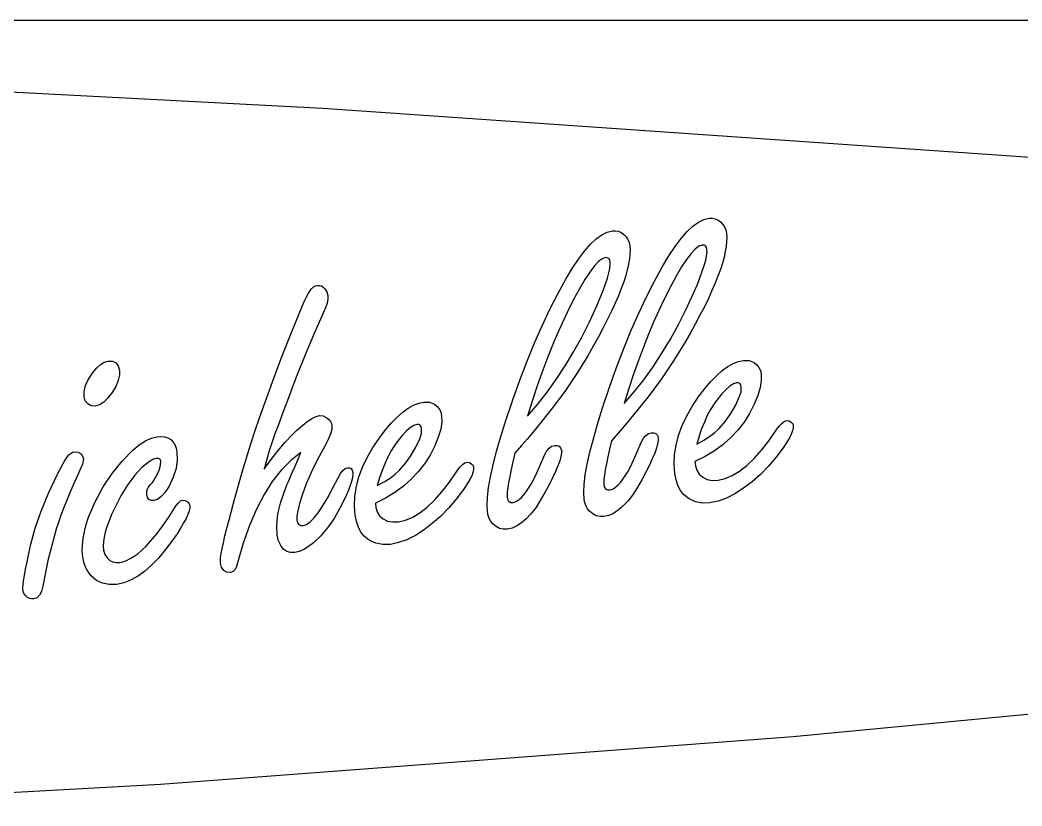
# Model space of a CAD drawing. Extents: x 0 to 1200, y 0 to 400.
# Drawn here: x 562.9 to 752.6, y 251.2 to 399.9 of the extents above; entities that cross this region are included whole.
import ezdxf

# ---------------------------------------------------------------- set-up
doc = ezdxf.new("R2010")
doc.units = 0
doc.header["$MEASUREMENT"] = 0
doc.layers.add('SLD-0', color=179, linetype='Continuous')

msp = doc.modelspace()

# ---------------------------------------------------------------- linework, layer by layer
at = {"layer": 'SLD-0', "color": 179, "linetype": 'Continuous'}
for p, q in [((-0.035, 399.936665), (1199.965, 399.936665)), ((620.260811, 383.179265), (537.180789, 387.566596)), ((761.731151, 373.364564), (620.260811, 383.179265)), ((692.358258, 362.169207), (693.349099, 362.420053)), ((693.349099, 362.420053), (693.95113, 362.432595)), ((693.95113, 362.432595), (694.515533, 362.332256)), ((694.515533, 362.332256), (695.04231, 362.08141)), ((689.197598, 359.886508), (690.276236, 360.902434)), ((690.276236, 360.902434), (691.329789, 361.654972)), ((691.329789, 361.654972), (692.358258, 362.169207)), ((695.04231, 362.08141), (695.518918, 361.717684)), ((695.518918, 361.717684), (695.945356, 361.266161)), ((695.945356, 361.266161), (696.271456, 360.777011)), ((696.271456, 360.777011), (696.509759, 360.22515)), ((670.889902, 357.502489), (671.968539, 358.518415)), ((671.968539, 358.518415), (673.022093, 359.270953)), ((673.022093, 359.270953), (674.050561, 359.785188)), ((674.050561, 359.785188), (675.041403, 360.036034)), ((675.041403, 360.036034), (675.643434, 360.048576)), ((675.643434, 360.048576), (676.207837, 359.948238)), ((676.207837, 359.948238), (676.734614, 359.697392)), ((676.734614, 359.697392), (677.211221, 359.333665)), ((677.211221, 359.333665), (677.637659, 358.882142)), ((677.637659, 358.882142), (677.963759, 358.392992)), ((686.927442, 357.089575), (688.081333, 358.607193)), ((688.081333, 358.607193), (689.197598, 359.886508)), ((696.509759, 360.22515), (696.635182, 359.62312)), ((696.635182, 359.62312), (696.697894, 358.858039)), ((696.697894, 358.858039), (696.672809, 358.017705)), ((669.773637, 356.223174), (670.889902, 357.502489)), ((677.963759, 358.392992), (678.202063, 357.841131)), ((678.202063, 357.841131), (678.327486, 357.239101)), ((678.327486, 357.239101), (678.390197, 356.47402)), ((685.748465, 355.308568), (686.927442, 357.089575)), ((690.727759, 356.600425), (689.950136, 355.772633)), ((691.417585, 357.127202), (690.727759, 356.600425)), ((692.032158, 357.352963), (691.417585, 357.127202)), ((692.395885, 357.340421), (692.032158, 357.352963)), ((692.659273, 357.202455), (692.395885, 357.340421)), ((692.847407, 356.926525), (692.659273, 357.202455)), ((692.947746, 356.537714), (692.847407, 356.926525)), ((696.585013, 357.102117), (696.421963, 356.123818)), ((696.672809, 358.017705), (696.585013, 357.102117)), ((667.440769, 352.924549), (668.619745, 354.705556)), ((668.619745, 354.705556), (669.773637, 356.223174)), ((673.109889, 354.743183), (672.420062, 354.216406)), ((673.724462, 354.968944), (673.109889, 354.743183)), ((674.088188, 354.956402), (673.724462, 354.968944)), ((674.351577, 354.818437), (674.088188, 354.956402)), ((674.539711, 354.542506), (674.351577, 354.818437)), ((678.277317, 354.718098), (678.114267, 353.739799)), ((678.365113, 355.633686), (678.277317, 354.718098)), ((678.390197, 356.47402), (678.365113, 355.633686)), ((684.531862, 353.276715), (685.748465, 355.308568)), ((689.950136, 355.772633), (689.084717, 354.631284)), ((692.709442, 354.468234), (692.885034, 355.296026)), ((692.885034, 355.296026), (692.960288, 355.985852)), ((692.960288, 355.985852), (692.947746, 356.537714)), ((696.183659, 355.070264), (695.882644, 353.941457)), ((696.421963, 356.123818), (696.183659, 355.070264)), ((666.224166, 350.892697), (667.440769, 352.924549)), ((671.64244, 353.388614), (670.777021, 352.247265)), ((672.420062, 354.216406), (671.64244, 353.388614)), ((674.401746, 352.084215), (674.577338, 352.912007)), ((674.640049, 354.153695), (674.539711, 354.542506)), ((674.577338, 352.912007), (674.652592, 353.601833)), ((674.652592, 353.601833), (674.640049, 354.153695)), ((678.114267, 353.739799), (677.875963, 352.686246)), ((683.001701, 350.504867), (684.531862, 353.276715)), ((688.144045, 353.201462), (687.128118, 351.458082)), ((689.084717, 354.631284), (688.144045, 353.201462)), ((692.069785, 352.386212), (692.446054, 353.489934)), ((692.446054, 353.489934), (692.709442, 354.468234)), ((695.493833, 352.749939), (695.029768, 351.483166)), ((695.882644, 353.941457), (695.493833, 352.749939)), ((664.694005, 348.120848), (666.224166, 350.892697)), ((670.777021, 352.247265), (669.836348, 350.817443)), ((673.762088, 350.002193), (674.138357, 351.105916)), ((674.138357, 351.105916), (674.401746, 352.084215)), ((677.574948, 351.557438), (677.186137, 350.36592)), ((677.875963, 352.686246), (677.574948, 351.557438)), ((687.128118, 351.458082), (686.024396, 349.426229)), ((691.066401, 349.752329), (691.618262, 351.131982)), ((691.618262, 351.131982), (692.069785, 352.386212)), ((695.029768, 351.483166), (694.502991, 350.14114)), ((617.827098, 348.761591), (618.140655, 349.13786)), ((618.140655, 349.13786), (618.49184, 349.426333)), ((618.49184, 349.426333), (618.843024, 349.614468)), ((618.843024, 349.614468), (619.231835, 349.714806)), ((619.231835, 349.714806), (619.595562, 349.714806)), ((619.595562, 349.714806), (619.959289, 349.614468)), ((619.959289, 349.614468), (620.297931, 349.401248)), ((620.297931, 349.401248), (620.624031, 349.087691)), ((620.624031, 349.087691), (621.025384, 348.498203)), ((668.820422, 349.074063), (667.716699, 347.04221)), ((669.836348, 350.817443), (668.820422, 349.074063)), ((673.310566, 348.747963), (673.762088, 350.002193)), ((676.722071, 349.099148), (676.195295, 347.757121)), ((677.186137, 350.36592), (676.722071, 349.099148)), ((681.509168, 347.569968), (683.001701, 350.504867)), ((686.024396, 349.426229), (684.84542, 347.080819)), ((690.414201, 348.222168), (691.066401, 349.752329)), ((694.502991, 350.14114), (693.888418, 348.72386)), ((616.723375, 346.654485), (617.137271, 347.544988)), ((617.137271, 347.544988), (617.500998, 348.247357)), ((617.500998, 348.247357), (617.827098, 348.761591)), ((621.025384, 348.498203), (621.213519, 347.795834)), ((621.213519, 347.143634), (621.075554, 346.378554)), ((621.213519, 347.795834), (621.213519, 347.143634)), ((663.201471, 345.18595), (664.694005, 348.120848)), ((672.106505, 345.838149), (672.758704, 347.36831)), ((672.758704, 347.36831), (673.310566, 348.747963)), ((676.195295, 347.757121), (675.580722, 346.339841)), ((680.041718, 344.47202), (681.509168, 347.569968)), ((684.84542, 347.080819), (683.842036, 344.973712)), ((689.022006, 345.212016), (690.414201, 348.222168)), ((693.211134, 347.243869), (692.458596, 345.688623)), ((693.888418, 348.72386), (693.211134, 347.243869)), ((614.290169, 340.772145), (616.25931, 345.575847)), ((616.25931, 345.575847), (616.723375, 346.654485)), ((620.774538, 345.488051), (620.323015, 344.484667)), ((621.075554, 346.378554), (620.774538, 345.488051)), ((661.734022, 342.088001), (663.201471, 345.18595)), ((667.716699, 347.04221), (666.537723, 344.6968)), ((670.714309, 342.827997), (672.106505, 345.838149)), ((675.580722, 346.339841), (674.903438, 344.85985)), ((687.567099, 342.302202), (689.022006, 345.212016)), ((692.458596, 345.688623), (691.630804, 344.070667)), ((620.323015, 344.484667), (618.592178, 340.609096)), ((666.537723, 344.6968), (665.534339, 342.589693)), ((674.1509, 343.304605), (673.323108, 341.686648)), ((674.903438, 344.85985), (674.1509, 343.304605)), ((678.611896, 341.211022), (680.041718, 344.47202)), ((683.842036, 344.973712), (682.851194, 342.766267)), ((691.630804, 344.070667), (690.727759, 342.377456)), ((660.3042, 338.827003), (661.734022, 342.088001)), ((665.534339, 342.589693), (664.543497, 340.382249)), ((669.259402, 339.918183), (670.714309, 342.827997)), ((673.323108, 341.686648), (672.420062, 339.993437)), ((682.851194, 342.766267), (681.872894, 340.458484)), ((686.024396, 339.517811), (687.567099, 342.302202)), ((690.727759, 342.377456), (689.749459, 340.608992)), ((612.433908, 336.068783), (614.290169, 340.772145)), ((618.592178, 340.609096), (616.886425, 336.570475)), ((664.543497, 340.382249), (663.565198, 338.074465)), ((667.716699, 337.133793), (669.259402, 339.918183)), ((672.420062, 339.993437), (671.441763, 338.224973)), ((677.194616, 337.786974), (678.611896, 341.211022)), ((681.872894, 340.458484), (680.919679, 338.050362)), ((684.418981, 336.858844), (686.024396, 339.517811)), ((689.749459, 340.608992), (688.695906, 338.765273)), ((658.88692, 335.402955), (660.3042, 338.827003)), ((663.565198, 338.074465), (662.611983, 335.666343)), ((671.441763, 338.224973), (670.38821, 336.381255)), ((675.827505, 334.187334), (677.194616, 337.786974)), ((680.919679, 338.050362), (679.979007, 335.52936)), ((688.695906, 338.765273), (686.626426, 335.416479)), ((610.690528, 331.453216), (612.433908, 336.068783)), ((616.886425, 336.570475), (615.205757, 332.343719)), ((666.111285, 334.474825), (667.716699, 337.133793)), ((670.38821, 336.381255), (668.31873, 333.03246)), ((682.738313, 334.300214), (684.418981, 336.858844)), ((576.745747, 333.263973), (577.460658, 334.11685)), ((577.460658, 334.11685), (578.17557, 334.743965)), ((578.17557, 334.743965), (578.865396, 335.157861)), ((578.865396, 335.157861), (579.54268, 335.358537)), ((579.542536, 335.358537), (580.408099, 335.345995)), ((580.408099, 335.345995), (581.060299, 335.057522)), ((581.060299, 335.057522), (581.499279, 334.480576)), ((581.499279, 334.480576), (581.725041, 333.640242)), ((657.519809, 331.803315), (658.88692, 335.402955)), ((662.611983, 335.666343), (661.671311, 333.145341)), ((664.430617, 331.916195), (666.111285, 334.474825)), ((674.485479, 330.437186), (675.827505, 334.187334)), ((679.979007, 335.52936), (679.050877, 332.895477)), ((680.982391, 331.867008), (682.738313, 334.300214)), ((686.626426, 335.416479), (684.331185, 332.0426)), ((695.853497, 333.586285), (696.881966, 334.338823)), ((696.881966, 334.338823), (697.897892, 334.915769)), ((697.897892, 334.915769), (698.901276, 335.30458)), ((698.901276, 335.30458), (699.879575, 335.517799)), ((699.879575, 335.517799), (700.908044, 335.480172)), ((700.908044, 335.480172), (701.861259, 335.103903)), ((701.861259, 335.103903), (702.388036, 334.690007)), ((702.388036, 334.690007), (702.789389, 334.188315)), ((702.789389, 334.188315), (703.06532, 333.611369)), ((575.328467, 330.79314), (575.892871, 331.997201)), ((575.892871, 331.997201), (576.745747, 333.263973)), ((581.725041, 332.69957), (581.499279, 331.696186)), ((581.725041, 333.640242), (581.725041, 332.69957)), ((615.205757, 332.343719), (613.550173, 327.953914)), ((661.671311, 333.145341), (660.74318, 330.511458)), ((662.674695, 329.482989), (664.430617, 331.916195)), ((668.31873, 333.03246), (666.023489, 329.658581)), ((679.050877, 332.895477), (678.147831, 330.173797)), ((684.331185, 332.0426), (681.797641, 328.631094)), ((693.708763, 331.554432), (694.787401, 332.658155)), ((694.787401, 332.658155), (695.853497, 333.586285)), ((703.06532, 333.611369), (703.215827, 332.934085)), ((703.215827, 332.934085), (703.240912, 331.742567)), ((575.039994, 329.664333), (575.328467, 330.79314)), ((581.035214, 330.605005), (580.345388, 329.438571)), ((581.499279, 331.696186), (581.035214, 330.605005)), ((609.047487, 326.937988), (610.690528, 331.453216)), ((656.177783, 328.053167), (657.519809, 331.803315)), ((660.74318, 330.511458), (659.840135, 327.789779)), ((673.168538, 326.511446), (674.485479, 330.437186)), ((678.147831, 330.173797), (677.257328, 327.339237)), ((679.163757, 329.546682), (680.982391, 331.867008)), ((691.501319, 328.807668), (692.617583, 330.275117)), ((692.617583, 330.275117), (693.708763, 331.554432)), ((696.58095, 330.036814), (695.753159, 329.171395)), ((697.320946, 330.676471), (696.58095, 330.036814)), ((697.985688, 331.077825), (697.320946, 330.676471)), ((698.550092, 331.265959), (697.985688, 331.077825)), ((698.901276, 331.253417), (698.550092, 331.265959)), ((699.164664, 331.127994), (698.901276, 331.253417)), ((699.340257, 330.864606), (699.164664, 331.127994)), ((699.440595, 330.488337), (699.340257, 330.864606)), ((699.402968, 329.585291), (699.440595, 330.488337)), ((703.040235, 330.40054), (702.588712, 328.895464)), ((703.240912, 331.742567), (703.040235, 330.40054)), ((575.039994, 328.61078), (575.039994, 329.664333)), ((575.265756, 327.883326), (575.039994, 328.61078)), ((579.567765, 328.410103), (578.7776, 327.63248)), ((580.345388, 329.438571), (579.567765, 328.410103)), ((660.856061, 327.162664), (662.674695, 329.482989)), ((666.023489, 329.658581), (663.489944, 326.247076)), ((677.257198, 327.339237), (679.163757, 329.546682)), ((681.797641, 328.631094), (679.038334, 325.194504)), ((690.222004, 326.913781), (691.501319, 328.807668)), ((695.00062, 328.268349), (694.285709, 327.277508)), ((695.753159, 329.171395), (695.00062, 328.268349)), ((698.361957, 326.976492), (699.076868, 328.54428)), ((699.076868, 328.54428), (699.402968, 329.585291)), ((702.588712, 328.895464), (701.911428, 327.227338)), ((575.729821, 327.318923), (575.265756, 327.883326)), ((576.38202, 326.942654), (575.729821, 327.318923)), ((577.134559, 326.879942), (576.38202, 326.942654)), ((577.96235, 327.130788), (577.134559, 326.879942)), ((578.7776, 327.63248), (577.96235, 327.130788)), ((608.24478, 324.655289), (609.047487, 326.937988)), ((613.550173, 327.953914), (612.672212, 325.646131)), ((635.3585, 325.708657), (636.386969, 326.461196)), ((636.386969, 326.461196), (637.402895, 327.038141)), ((637.402895, 327.038141), (638.406279, 327.426953)), ((638.406279, 327.426953), (639.384579, 327.640172)), ((639.384579, 327.640172), (640.413047, 327.602545)), ((640.413047, 327.602545), (641.366262, 327.226276)), ((641.366262, 327.226276), (641.893039, 326.81238)), ((641.893039, 326.81238), (642.294393, 326.310688)), ((642.294393, 326.310688), (642.570323, 325.733742)), ((654.860841, 324.127427), (656.177783, 328.053167)), ((658.949512, 324.955219), (660.856061, 327.162664)), ((659.840135, 327.789779), (658.949631, 324.955219)), ((663.489944, 326.247076), (660.730638, 322.810485)), ((672.240407, 323.476209), (673.168538, 326.511446)), ((689.130824, 325.032436), (690.222004, 326.913781)), ((693.63351, 326.211412), (693.018937, 325.070063)), ((694.285709, 327.277508), (693.63351, 326.211412)), ((697.483996, 325.471416), (698.361957, 326.976492)), ((701.911428, 327.227338), (701.020925, 325.471416)), ((607.442073, 322.25971), (608.24478, 324.655289)), ((612.672212, 325.646131), (611.882047, 323.539024)), ((617.488456, 324.053259), (618.103028, 324.454612)), ((618.103028, 324.454612), (618.654889, 324.76817)), ((618.654889, 324.76817), (619.156582, 324.968847)), ((619.156582, 324.968847), (619.608104, 325.069185)), ((619.608104, 325.069185), (620.310473, 325.006473)), ((620.310473, 325.006473), (621.025384, 324.642747)), ((621.025384, 324.642747), (621.389111, 324.329189)), ((621.389111, 324.329189), (621.677584, 323.965462)), ((633.213767, 323.676805), (634.292405, 324.780527)), ((634.292405, 324.780527), (635.3585, 325.708657)), ((642.570323, 325.733742), (642.720831, 325.056458)), ((642.720831, 325.056458), (642.745915, 323.864939)), ((679.038334, 325.194504), (678.210542, 324.203662)), ((688.252863, 323.176175), (689.130824, 325.032436)), ((693.018937, 325.070063), (692.454533, 323.840917)), ((696.442985, 324.016509), (697.483996, 325.471416)), ((701.020925, 325.471416), (699.979914, 323.840917)), ((611.882047, 323.539024), (611.179678, 321.632595)), ((615.281011, 322.234625), (616.071176, 322.949536)), ((616.071176, 322.949536), (616.811171, 323.551567)), ((616.811171, 323.551567), (617.488456, 324.053259)), ((621.677584, 323.965462), (621.865718, 323.576651)), ((621.940972, 322.472929), (621.702669, 321.60751)), ((621.865718, 323.576651), (621.966057, 323.150213)), ((621.966057, 323.150213), (621.940972, 322.472929)), ((632.122587, 322.39749), (633.213767, 323.676805)), ((636.825949, 322.798844), (636.085954, 322.159186)), ((637.490691, 323.200197), (636.825949, 322.798844)), ((638.055095, 323.388332), (637.490691, 323.200197)), ((638.406279, 323.37579), (638.055095, 323.388332)), ((638.669668, 323.250367), (638.406279, 323.37579)), ((638.84526, 322.986978), (638.669668, 323.250367)), ((638.945598, 322.610709), (638.84526, 322.986978)), ((638.907971, 321.707664), (638.945598, 322.610709)), ((642.545239, 322.522913), (642.093716, 321.017837)), ((642.745915, 323.864939), (642.545239, 322.522913)), ((653.932711, 321.09219), (654.860841, 324.127427)), ((660.730638, 322.810485), (659.902846, 321.819643)), ((671.450242, 320.70436), (672.240407, 323.476209)), ((677.257328, 323.074855), (676.141063, 321.770456)), ((678.210542, 324.203662), (677.257328, 323.074855)), ((687.575578, 321.332457), (688.252863, 323.176175)), ((691.940299, 322.536518), (691.463692, 321.156865)), ((692.454533, 323.840917), (691.940299, 322.536518)), ((694.423675, 321.871776), (695.238924, 322.624314)), ((695.238924, 322.624314), (696.442985, 324.016509)), ((699.979914, 323.840917), (698.800938, 322.310756)), ((704.708361, 320.379242), (706.163268, 322.486349)), ((706.163268, 322.486349), (706.677502, 323.163633)), ((706.677502, 323.163633), (707.15411, 323.665325)), ((707.15411, 323.665325), (707.618175, 323.991425)), ((707.618175, 323.991425), (708.044613, 324.12939)), ((708.044613, 324.12939), (708.496136, 324.079221)), ((708.496136, 324.079221), (708.935117, 323.778206)), ((708.935117, 323.778206), (709.17342, 323.489733)), ((709.273759, 322.737195), (709.148336, 322.197876)), ((709.17342, 323.489733), (709.273759, 323.188717)), ((709.273759, 323.188717), (709.273759, 322.737195)), ((586.647875, 320.304012), (587.751597, 320.805704)), ((587.751597, 320.805704), (588.80515, 321.05655)), ((588.805098, 321.05655), (589.607858, 321.106719)), ((589.607858, 321.106719), (590.310226, 321.044007)), ((590.310226, 321.044007), (590.924799, 320.855873)), ((590.924799, 320.855873), (591.451576, 320.554858)), ((591.451576, 320.554858), (591.878014, 320.128419)), ((606.626823, 319.738707), (607.442073, 322.25971)), ((611.179678, 321.632595), (610.59019, 319.914299)), ((613.09865, 320.02718), (614.440676, 321.431918)), ((614.440676, 321.431918), (615.281011, 322.234625)), ((621.263688, 320.541414), (620.611488, 319.299727)), ((621.702669, 321.60751), (621.263688, 320.541414)), ((629.727007, 319.036153), (631.006322, 320.930041)), ((631.006322, 320.930041), (632.122587, 322.39749)), ((635.258162, 321.293768), (634.505624, 320.390722)), ((636.085954, 322.159186), (635.258162, 321.293768)), ((637.86696, 319.098865), (638.581872, 320.666653)), ((638.581872, 320.666653), (638.907971, 321.707664)), ((642.093716, 321.017837), (641.416431, 319.349711)), ((653.142546, 318.320341), (653.932711, 321.09219)), ((658.949631, 320.690836), (657.833366, 319.386437)), ((659.902846, 321.819643), (658.949631, 320.690836)), ((670.798043, 318.158273), (671.450242, 320.70436)), ((676.141063, 321.770456), (674.899375, 320.328091)), ((680.54341, 320.077245), (680.944764, 320.792156)), ((680.944764, 320.792156), (681.396287, 321.318933)), ((681.396287, 321.318933), (681.860352, 321.657575)), ((681.860352, 321.657575), (682.374586, 321.820625)), ((682.374586, 321.820625), (682.901363, 321.820625)), ((682.901363, 321.820625), (683.302717, 321.670117)), ((683.302717, 321.670117), (683.566105, 321.35656)), ((683.566105, 321.35656), (683.70407, 320.892495)), ((683.70407, 320.892495), (683.70407, 320.365718)), ((687.098971, 319.501281), (687.575578, 321.332457)), ((691.463692, 321.156865), (691.049796, 319.689416)), ((692.32911, 320.404327), (693.457917, 321.13178)), ((693.457917, 321.13178), (694.423675, 321.871776)), ((697.471454, 320.906019), (695.991462, 319.601619)), ((698.800938, 322.310756), (697.471454, 320.906019)), ((708.558848, 320.85585), (708.08224, 320.053142)), ((708.910032, 321.570761), (708.558848, 320.85585)), ((709.148336, 322.197876), (708.910032, 321.570761)), ((584.252295, 318.548089), (585.481441, 319.551473)), ((585.481441, 319.551473), (586.647875, 320.304012)), ((591.878014, 320.128419), (592.216656, 319.5891)), ((592.216656, 319.5891), (592.467502, 318.936901)), ((592.467502, 318.936901), (592.61801, 318.159278)), ((605.811574, 317.104824), (606.626823, 319.738707)), ((610.59019, 319.914299), (610.088498, 318.384139)), ((611.769166, 318.471935), (613.09865, 320.02718)), ((620.611488, 319.299727), (619.244378, 316.778724)), ((628.635827, 317.154808), (629.727007, 319.036153)), ((633.790713, 319.39988), (633.138513, 318.333785)), ((634.505624, 320.390722), (633.790713, 319.39988)), ((636.988999, 317.593789), (637.86696, 319.098865)), ((641.416431, 319.349711), (640.525928, 317.593789)), ((657.833366, 319.386437), (656.591679, 317.944072)), ((662.637068, 318.408138), (663.088591, 318.934914)), ((663.088591, 318.934914), (663.552656, 319.273556)), ((663.552656, 319.273556), (664.06689, 319.436606)), ((664.06689, 319.436606), (664.593667, 319.436606)), ((664.593667, 319.436606), (664.99502, 319.286099)), ((664.99502, 319.286099), (665.258409, 318.972541)), ((665.258409, 318.972541), (665.396374, 318.508476)), ((674.510564, 318.697592), (674.184464, 317.242685)), ((674.899239, 320.328091), (674.510564, 318.697592)), ((679.753245, 318.208442), (680.54341, 320.077245)), ((683.37797, 318.898269), (683.051871, 317.970139)), ((683.603732, 319.700976), (683.37797, 318.898269)), ((683.70407, 320.365718), (683.603732, 319.700976)), ((686.82304, 317.682647), (687.098971, 319.501281)), ((691.049713, 319.689416), (692.32911, 320.404327)), ((695.991462, 319.601619), (694.360963, 318.410101)), ((703.278539, 318.535524), (704.708361, 320.379242)), ((707.492752, 319.175181), (706.790383, 318.196882)), ((708.08224, 320.053142), (707.492752, 319.175181)), ((571.490523, 316.708136), (571.841708, 317.234913)), ((571.841708, 317.234913), (572.167807, 317.636266)), ((572.167807, 317.636266), (572.518992, 317.924739)), ((572.518992, 317.924739), (572.882719, 318.125416)), ((572.882719, 318.125416), (573.258988, 318.225755)), ((573.258776, 318.225755), (573.911187, 318.175585)), ((573.911187, 318.175585), (574.475591, 317.824401)), ((574.475591, 317.824401), (574.776606, 317.397963)), ((574.776606, 317.397963), (574.914571, 316.94644)), ((574.914571, 316.94644), (574.902029, 316.494917)), ((582.232985, 316.466067), (584.252295, 318.548089)), ((588.178035, 316.817252), (587.55092, 316.47861)), ((588.69227, 316.96776), (588.178035, 316.817252)), ((589.043454, 316.96776), (588.69227, 316.96776)), ((589.319385, 316.879963), (589.043454, 316.96776)), ((589.494977, 316.679287), (589.319385, 316.879963)), ((592.61801, 318.159278), (592.680721, 316.616575)), ((604.983782, 314.345518), (605.811574, 317.104824)), ((609.147686, 314.960091), (610.452225, 316.791266)), ((609.674602, 317.042112), (609.361045, 315.900763)), ((610.088498, 318.384139), (609.674602, 317.042112)), ((610.452225, 316.791266), (611.769166, 318.471935)), ((616.09626, 318.083123), (614.164746, 316.552963)), ((614.992538, 315.524494), (615.506772, 316.728555)), ((615.506772, 316.728555), (616.09626, 318.083123)), ((619.244378, 316.778724), (618.077944, 314.408229)), ((627.757866, 315.298548), (628.635827, 317.154808)), ((632.52394, 317.192435), (631.959537, 315.96329)), ((633.138513, 318.333785), (632.52394, 317.192435)), ((635.947988, 316.138882), (636.988999, 317.593789)), ((640.525928, 317.593789), (639.484917, 315.96329)), ((652.490346, 315.774254), (653.142546, 318.320341)), ((656.591553, 317.944072), (656.202867, 316.313573)), ((661.445549, 315.824424), (662.235714, 317.693226)), ((662.235714, 317.693226), (662.637068, 318.408138)), ((665.296035, 317.316957), (665.070274, 316.51425)), ((665.396374, 317.981699), (665.296035, 317.316957)), ((665.396374, 318.508476), (665.396374, 317.981699)), ((670.283808, 315.875574), (670.798043, 318.158273)), ((674.184464, 317.242685), (673.921076, 315.938286)), ((679.063419, 316.653197), (679.753245, 318.208442)), ((682.600348, 316.904043), (682.048487, 315.699982)), ((683.051871, 317.970139), (682.600348, 316.904043)), ((686.760329, 315.889098), (686.82304, 317.682647)), ((692.592499, 317.331463), (690.673527, 316.365706)), ((694.360963, 318.410101), (692.592499, 317.331463)), ((700.481606, 315.613168), (701.873801, 316.942652)), ((701.873801, 316.942652), (703.278539, 318.535524)), ((705.962591, 317.130786), (704.557854, 315.46266)), ((706.790383, 318.196882), (705.962591, 317.130786)), ((570.023074, 313.973915), (570.574935, 315.077637)), ((570.574935, 315.077637), (571.064085, 315.993225)), ((571.064085, 315.993225), (571.490523, 316.708136)), ((574.463048, 315.165433), (574.049153, 314.27493)), ((574.751521, 315.905429), (574.463048, 315.165433)), ((574.902029, 316.494917), (574.751521, 315.905429)), ((580.376724, 314.145742), (582.232985, 316.466067)), ((586.008217, 315.236922), (584.666191, 313.8071)), ((586.836009, 315.951833), (586.008217, 315.236922)), ((587.55092, 316.47861), (586.836009, 315.951833)), ((589.244131, 314.760315), (589.532604, 315.688445)), ((589.582773, 316.390814), (589.494977, 316.679287)), ((589.532604, 315.688445), (589.582773, 316.390814)), ((592.45496, 315.036245), (591.940726, 313.405746)), ((592.680721, 316.616575), (592.45496, 315.036245)), ((609.361045, 315.900763), (609.147826, 314.960091)), ((614.164746, 316.552963), (612.358654, 314.721787)), ((614.528473, 314.458399), (614.992538, 315.524494)), ((624.010452, 314.671618), (624.449432, 315.035344)), ((624.449432, 315.035344), (624.888413, 315.198394)), ((624.888413, 315.198394), (625.277224, 315.185852)), ((625.277224, 315.185852), (625.578239, 315.035344)), ((625.578239, 315.035344), (625.791459, 314.734329)), ((627.080582, 313.45483), (627.757866, 315.298548)), ((631.959537, 315.96329), (631.445302, 314.658891)), ((634.743927, 314.746687), (635.947988, 316.138882)), ((639.484917, 315.96329), (638.305941, 314.433129)), ((645.668271, 314.608721), (646.182506, 315.286006)), ((646.182506, 315.286006), (646.659113, 315.787698)), ((646.659113, 315.787698), (647.123178, 316.113797)), ((647.123178, 316.113797), (647.549617, 316.251763)), ((647.549617, 316.251763), (648.001139, 316.201593)), ((648.001139, 316.201593), (648.44012, 315.900578)), ((648.44012, 315.900578), (648.678424, 315.612105)), ((648.778762, 314.859567), (648.653339, 314.320248)), ((648.678424, 315.612105), (648.778762, 315.31109)), ((648.778762, 315.31109), (648.778762, 314.859567)), ((651.976112, 313.491556), (652.490346, 315.774254)), ((655.876768, 314.858666), (655.613379, 313.554267)), ((656.202867, 316.313573), (655.876768, 314.858666)), ((660.755723, 314.269178), (661.445549, 315.824424)), ((664.744174, 315.58612), (664.292651, 314.520024)), ((665.070274, 316.51425), (664.744174, 315.58612)), ((669.920082, 313.843722), (670.283808, 315.875574)), ((673.921076, 315.938286), (673.707857, 314.809479)), ((677.959696, 314.458295), (678.461388, 315.398967)), ((678.461388, 315.398967), (679.063419, 316.653197)), ((682.048487, 315.699982), (681.371202, 314.357956)), ((686.885752, 314.108092), (686.760329, 315.889098)), ((690.673489, 316.365706), (690.773865, 315.588083)), ((690.773865, 315.588083), (691.012169, 314.722664)), ((699.101953, 314.53453), (700.481606, 315.613168)), ((704.557854, 315.46266), (703.077862, 313.945042)), ((568.317321, 310.374274), (570.023074, 313.973915)), ((574.049153, 314.27493), (573.233903, 312.493923)), ((578.683514, 311.587112), (580.376724, 314.145742)), ((584.666191, 313.8071), (583.34925, 312.06372)), ((587.977359, 312.427447), (588.617016, 313.418288)), ((588.617016, 313.418288), (589.244131, 314.760315)), ((591.940726, 313.405746), (591.138018, 311.73762)), ((604.15599, 311.473331), (604.983782, 314.345518)), ((612.358654, 314.721787), (610.677986, 312.577053)), ((613.788477, 312.740103), (614.127119, 313.530268)), ((614.127119, 313.530268), (614.528473, 314.458399)), ((618.077944, 314.408229), (617.099644, 312.150615)), ((622.09148, 311.24757), (623.132491, 313.304507)), ((623.132491, 313.304507), (623.571471, 314.094672)), ((623.571471, 314.094672), (624.010452, 314.671618)), ((625.841628, 313.279422), (625.666036, 312.602138)), ((625.791459, 314.734329), (625.904339, 314.307891)), ((625.916882, 313.843826), (625.841628, 313.279422)), ((625.904339, 314.307891), (625.916882, 313.843826)), ((626.603974, 311.623654), (627.080582, 313.45483)), ((630.968695, 313.279237), (630.554799, 311.811788)), ((631.445302, 314.658891), (630.968695, 313.279237)), ((631.834114, 312.526699), (632.962921, 313.254153)), ((632.962921, 313.254153), (633.928678, 313.994149)), ((633.928678, 313.994149), (634.743927, 314.746687)), ((636.976457, 313.028391), (635.496466, 311.723992)), ((638.305941, 314.433129), (636.976457, 313.028391)), ((644.213365, 312.501615), (645.668271, 314.608721)), ((648.063851, 312.978222), (647.587243, 312.175515)), ((648.415035, 313.693133), (648.063851, 312.978222)), ((648.653339, 314.320248), (648.415035, 313.693133)), ((651.612385, 311.459703), (651.976112, 313.491556)), ((655.613379, 313.554267), (655.40016, 312.42546)), ((659.652, 312.074276), (660.153692, 313.014948)), ((660.153692, 313.014948), (660.755723, 314.269178)), ((663.74079, 313.315963), (663.063506, 311.973937)), ((664.292651, 314.520024), (663.74079, 313.315963)), ((669.706863, 312.050173), (669.920082, 313.843722)), ((673.45701, 313.053557), (673.419384, 312.401357)), ((673.557349, 313.843722), (673.45701, 313.053557)), ((673.707857, 314.809479), (673.557349, 313.843722)), ((676.580043, 312.438984), (677.019024, 313.01593)), ((677.019024, 313.01593), (677.483089, 313.693214)), ((677.483089, 313.693214), (677.959696, 314.458295)), ((681.371202, 314.357956), (680.59358, 312.890507)), ((687.111513, 312.891489), (686.885752, 314.108092)), ((691.012169, 314.722664), (691.451149, 314.007753)), ((691.451149, 314.007753), (692.140976, 313.393181)), ((692.140976, 313.393181), (692.98131, 312.991827)), ((692.98131, 312.991827), (693.95961, 312.816235)), ((695.088417, 312.866404), (696.405358, 313.167419)), ((696.405358, 313.167419), (697.747384, 313.71928)), ((697.747384, 313.71928), (699.101953, 314.53453)), ((703.077862, 313.945042), (701.522617, 312.565389)), ((573.233903, 312.493923), (572.493907, 310.800713)), ((577.165895, 308.777637), (578.683514, 311.587112)), ((583.34925, 312.06372), (582.082477, 310.006783)), ((586.911263, 310.80949), (587.099397, 311.336266)), ((587.099397, 311.336266), (587.187194, 311.474232)), ((587.187194, 311.474232), (587.375328, 311.699993)), ((587.375328, 311.699993), (587.626174, 312.013551)), ((587.626174, 312.013551), (587.977359, 312.427447)), ((591.138018, 311.73762), (590.398023, 310.596271)), ((603.328198, 308.475721), (604.15599, 311.473331)), ((610.677986, 312.577053), (609.122741, 310.118762)), ((612.295943, 308.751652), (613.148819, 311.209943)), ((613.148819, 311.209943), (613.299327, 311.573669)), ((613.299327, 311.573669), (613.512546, 312.087904)), ((613.512546, 312.087904), (613.788477, 312.740103)), ((617.099644, 312.150615), (616.334564, 310.043509)), ((621.100638, 309.466563), (622.09148, 311.24757)), ((625.41519, 311.824515), (625.076547, 310.934012)), ((625.666036, 312.602138), (625.41519, 311.824515)), ((626.328044, 309.80502), (626.603974, 311.623654)), ((630.554575, 311.811788), (631.834114, 312.526699)), ((635.496466, 311.723992), (633.865966, 310.532474)), ((642.783542, 310.657897), (644.213365, 312.501615)), ((646.997755, 311.297554), (646.295386, 310.319254)), ((647.587243, 312.175515), (646.997755, 311.297554)), ((651.399166, 309.666154), (651.612385, 311.459703)), ((655.249653, 311.459703), (655.149314, 310.669538)), ((655.40016, 312.42546), (655.249653, 311.459703)), ((658.711328, 310.631911), (659.175393, 311.309195)), ((659.175393, 311.309195), (659.652, 312.074276)), ((663.063506, 311.973937), (662.285883, 310.506488)), ((669.631609, 310.50747), (669.706863, 312.050173)), ((673.419384, 312.401357), (673.444468, 311.92475)), ((673.444468, 311.92475), (673.569891, 311.473227)), ((673.569891, 311.473227), (673.795653, 311.172212)), ((673.795653, 311.172212), (674.121752, 311.021704)), ((674.560733, 311.009162), (674.937002, 311.1095)), ((674.937002, 311.1095), (675.325813, 311.297635)), ((675.325813, 311.297635), (675.727167, 311.586108)), ((675.727167, 311.586108), (676.141063, 311.962377)), ((676.141063, 311.962377), (676.580043, 312.438984)), ((679.715619, 311.372889), (678.837658, 310.030862)), ((680.59358, 312.890507), (679.715619, 311.372889)), ((687.462698, 311.825393), (687.111513, 312.891489)), ((687.939305, 310.909805), (687.462698, 311.825393)), ((693.95961, 312.816235), (695.088417, 312.866404)), ((699.892118, 311.323701), (698.249076, 310.270148)), ((701.522617, 312.565389), (699.892118, 311.323701)), ((566.912583, 306.962769), (568.317321, 310.374274)), ((571.816623, 309.195298), (571.214593, 307.665137)), ((572.493907, 310.800713), (571.816623, 309.195298)), ((582.082477, 310.006783), (580.840789, 307.636288)), ((586.898721, 310.15729), (586.911263, 310.80949)), ((587.049228, 309.580344), (586.898721, 310.15729)), ((587.325159, 309.191533), (587.049228, 309.580344)), ((587.726512, 308.990856), (587.325159, 309.191533)), ((588.955658, 309.216618), (588.253289, 308.978314)), ((589.670569, 309.755937), (588.955658, 309.216618)), ((590.398023, 310.596271), (589.670569, 309.755937)), ((609.122741, 310.118762), (607.680376, 307.359456)), ((616.334564, 310.043509), (615.832872, 308.41301)), ((620.18505, 307.936402), (621.100638, 309.466563)), ((624.650109, 309.94317), (624.123333, 308.85199)), ((625.076547, 310.934012), (624.650109, 309.94317)), ((626.265332, 308.011471), (626.328044, 309.80502)), ((632.097502, 309.453836), (630.17853, 308.488079)), ((633.865966, 310.532474), (632.097502, 309.453836)), ((641.378805, 309.065024), (642.783542, 310.657897)), ((645.467595, 309.253159), (644.062857, 307.585033)), ((646.295386, 310.319254), (645.467595, 309.253159)), ((651.323912, 308.123451), (651.399166, 309.666154)), ((655.149314, 310.669538), (655.111687, 310.017338)), ((655.111687, 310.017338), (655.136772, 309.540731)), ((655.136772, 309.540731), (655.262195, 309.089208)), ((657.018117, 308.913616), (657.419471, 309.202089)), ((657.419471, 309.202089), (657.833366, 309.578358)), ((657.833366, 309.578358), (658.272347, 310.054965)), ((658.272347, 310.054965), (658.711328, 310.631911)), ((662.285883, 310.506488), (661.407922, 308.98887)), ((669.719405, 309.215613), (669.631609, 310.50747)), ((669.844828, 308.563413), (669.719405, 309.215613)), ((674.121752, 311.021704), (674.560733, 311.009162)), ((678.837658, 310.030862), (677.947154, 308.889513)), ((688.528793, 310.144725), (687.939305, 310.909805)), ((689.569804, 309.316933), (688.528793, 310.144725)), ((690.761323, 308.777614), (689.569804, 309.316933)), ((696.643662, 309.46744), (695.063332, 308.903037)), ((698.249076, 310.270148), (696.643662, 309.46744)), ((571.214593, 307.665137), (570.662731, 306.222773)), ((575.911665, 305.830196), (576.488611, 307.272561)), ((576.488611, 307.272561), (577.165895, 308.777637)), ((580.840789, 307.636288), (580.263844, 306.369515)), ((588.253289, 308.978314), (587.726512, 308.990856)), ((591.100391, 305.830196), (592.041064, 307.335273)), ((592.041064, 307.335273), (592.480044, 308.050184)), ((592.480044, 308.050184), (592.906483, 308.589503)), ((592.906483, 308.589503), (593.320379, 308.915602)), ((593.320379, 308.915602), (593.721732, 309.06611)), ((593.721732, 309.06611), (594.185797, 309.028483)), ((594.185797, 309.028483), (594.624778, 308.765095)), ((594.624778, 308.765095), (594.925793, 308.388826)), ((594.925793, 308.388826), (595.063758, 308.000014)), ((595.051216, 307.561034), (594.938335, 307.021715)), ((595.063758, 308.000014), (595.051216, 307.561034)), ((602.487864, 305.36523), (603.328198, 308.475721)), ((607.680376, 307.359456), (606.375977, 304.299135)), ((611.744082, 306.468953), (612.295943, 308.751652)), ((615.832872, 308.41301), (615.49423, 307.070983)), ((619.332174, 306.66963), (620.18505, 307.936402)), ((623.521302, 307.647929), (622.36741, 305.628619)), ((624.123333, 308.85199), (623.521302, 307.647929)), ((626.390755, 306.230464), (626.265332, 308.011471)), ((630.17835, 308.488079), (630.278868, 307.710456)), ((630.278868, 307.710456), (630.517172, 306.845037)), ((638.606956, 306.656903), (639.986609, 307.73554)), ((639.986609, 307.73554), (641.378805, 309.065024)), ((644.062857, 307.585033), (642.582865, 306.067414)), ((651.411709, 306.831594), (651.323912, 308.123451)), ((655.262195, 309.089208), (655.487956, 308.788193)), ((655.487956, 308.788193), (655.814056, 308.637685)), ((655.814056, 308.637685), (656.253037, 308.625143)), ((656.253037, 308.625143), (656.629306, 308.725481)), ((656.629306, 308.725481), (657.018117, 308.913616)), ((660.529961, 307.646844), (659.639458, 306.505494)), ((661.407922, 308.98887), (660.529961, 307.646844)), ((670.058047, 307.961383), (669.844828, 308.563413)), ((670.34652, 307.434606), (670.058047, 307.961383)), ((670.722789, 306.970541), (670.34652, 307.434606)), ((677.056651, 307.936298), (676.166147, 307.158675)), ((677.947154, 308.889513), (677.056651, 307.936298)), ((692.065722, 308.526768), (690.761323, 308.777614)), ((693.520629, 308.576937), (692.065722, 308.526768)), ((695.063332, 308.903037), (693.520629, 308.576937)), ((565.796319, 303.75194), (566.912583, 306.962769)), ((570.662731, 306.222773), (570.186124, 304.868204)), ((575.460142, 304.450543), (575.911665, 305.830196)), ((580.263844, 306.369515), (579.774694, 305.165454)), ((590.046838, 304.32512), (591.100391, 305.830196)), ((594.36139, 305.616977), (593.897324, 304.764101)), ((594.700032, 306.369515), (594.36139, 305.616977)), ((594.938335, 307.021715), (594.700032, 306.369515)), ((602.061426, 303.747274), (602.487864, 305.36523)), ((611.51832, 304.361846), (611.744082, 306.468953)), ((615.49423, 307.070983), (615.318637, 306.029972)), ((615.318637, 306.029972), (615.318637, 305.277434)), ((617.814555, 304.938792), (618.542009, 305.678788)), ((618.542009, 305.678788), (619.332174, 306.66963)), ((622.36741, 305.628619), (621.150807, 303.847612)), ((626.616517, 305.013861), (626.390755, 306.230464)), ((630.517172, 306.845037), (630.956153, 306.130126)), ((630.956153, 306.130126), (631.645979, 305.515553)), ((631.645979, 305.515553), (632.486313, 305.1142)), ((635.910361, 305.289792), (637.252388, 305.841653)), ((637.252388, 305.841653), (638.606956, 306.656903)), ((642.582865, 306.067414), (641.02762, 304.687761)), ((651.537132, 306.179394), (651.411709, 306.831594)), ((651.750351, 305.577364), (651.537132, 306.179394)), ((652.038824, 305.050587), (651.750351, 305.577364)), ((658.748954, 305.552279), (657.858451, 304.774657)), ((659.639458, 306.505494), (658.748954, 305.552279)), ((671.337362, 306.456307), (670.722789, 306.970541)), ((671.989561, 306.117664), (671.337362, 306.456307)), ((672.704472, 305.954615), (671.989561, 306.117664)), ((673.45701, 305.967157), (672.704472, 305.954615)), ((674.360056, 306.180376), (673.45701, 305.967157)), ((675.263102, 306.569187), (674.360056, 306.180376)), ((676.166147, 307.158675), (675.263102, 306.569187)), ((564.993611, 300.716703), (565.796319, 303.75194)), ((569.772228, 303.601432), (569.433586, 302.409913)), ((570.186124, 304.868204), (569.772228, 303.601432)), ((575.108958, 303.121059), (575.460142, 304.450543)), ((579.37334, 304.04919), (579.059783, 303.008179)), ((579.774694, 305.165454), (579.37334, 304.04919)), ((588.867862, 302.782417), (590.046838, 304.32512)), ((593.320379, 303.798344), (592.643094, 302.719706)), ((593.897324, 304.764101), (593.320379, 303.798344)), ((601.710241, 302.292367), (602.061426, 303.747274)), ((606.375977, 304.299135), (605.184458, 300.925256)), ((611.606116, 302.430332), (611.51832, 304.361846)), ((615.318637, 305.277434), (615.456603, 304.775742)), ((615.456603, 304.775742), (615.707449, 304.449643)), ((615.707449, 304.449643), (616.071176, 304.27405)), ((616.071176, 304.27405), (616.560325, 304.261508)), ((616.560325, 304.261508), (617.162356, 304.474727)), ((617.162356, 304.474727), (617.814555, 304.938792)), ((621.150807, 303.847612), (619.85895, 302.304909)), ((626.967701, 303.947766), (626.616517, 305.013861)), ((627.444308, 303.032178), (626.967701, 303.947766)), ((632.486313, 305.1142), (633.464613, 304.938607)), ((633.464613, 304.938607), (634.59342, 304.988777)), ((634.59342, 304.988777), (635.910361, 305.289792)), ((639.397121, 303.446074), (637.75408, 302.39252)), ((641.02762, 304.687761), (639.397121, 303.446074)), ((652.415093, 304.586522), (652.038824, 305.050587)), ((653.029665, 304.072288), (652.415093, 304.586522)), ((653.681865, 303.733646), (653.029665, 304.072288)), ((654.396776, 303.570596), (653.681865, 303.733646)), ((655.149314, 303.583138), (654.396776, 303.570596)), ((656.05236, 303.796357), (655.149314, 303.583138)), ((656.955405, 304.185169), (656.05236, 303.796357)), ((657.858451, 304.774657), (656.955405, 304.185169)), ((569.433586, 302.409913), (568.216983, 297.631297)), ((574.720147, 300.625142), (574.858112, 301.841745)), ((574.858112, 301.841745), (575.108958, 303.121059)), ((578.834021, 302.042422), (578.708598, 301.151918)), ((579.059783, 303.008179), (578.834021, 302.042422)), ((587.576005, 301.239714), (588.867862, 302.782417)), ((591.840387, 301.54073), (590.485819, 299.722096)), ((592.643094, 302.719706), (591.840387, 301.54073)), ((601.409226, 301.013052), (601.710241, 302.292367)), ((611.869505, 301.339152), (611.606116, 302.430332)), ((619.85895, 302.304909), (618.504382, 301.00051)), ((628.033797, 302.267097), (627.444308, 303.032178)), ((629.074808, 301.439306), (628.033797, 302.267097)), ((636.148665, 301.589813), (634.568335, 301.02541)), ((637.75408, 302.39252), (636.148665, 301.589813)), ((564.6048, 298.948238), (564.993611, 300.716703)), ((574.695062, 299.47125), (574.720147, 300.625142)), ((578.708598, 301.151918), (578.658429, 300.349211)), ((578.658429, 300.349211), (578.708598, 299.609215)), ((586.008217, 299.6343), (586.78584, 300.386838)), ((586.78584, 300.386838), (587.576005, 301.239714)), ((590.485819, 299.722096), (589.143792, 298.116681)), ((601.007872, 298.956115), (601.183465, 299.896787)), ((601.183465, 299.896787), (601.409226, 301.013052)), ((605.184458, 300.925256), (604.118363, 297.23782)), ((612.346112, 300.373395), (611.869505, 301.339152)), ((612.847804, 299.758822), (612.346112, 300.373395)), ((613.449835, 299.357468), (612.847804, 299.758822)), ((616.623037, 299.721195), (615.757618, 299.357468)), ((617.538625, 300.273056), (616.623037, 299.721195)), ((618.504382, 301.00051), (617.538625, 300.273056)), ((630.266326, 300.899987), (629.074808, 301.439306)), ((631.570725, 300.649141), (630.266326, 300.899987)), ((633.025632, 300.69931), (631.570725, 300.649141)), ((634.568335, 301.02541), (633.025632, 300.69931)), ((564.266158, 297.380451), (564.6048, 298.948238)), ((574.782858, 298.367527), (574.695062, 299.47125)), ((574.996077, 297.326517), (574.782858, 298.367527)), ((578.708598, 299.609215), (578.959444, 298.781423)), ((578.959444, 298.781423), (579.461136, 298.079055)), ((579.461136, 298.079055), (579.950286, 297.665159)), ((583.085861, 297.665159), (583.78823, 298.003801)), ((583.78823, 298.003801), (584.515683, 298.442781)), ((584.515683, 298.442781), (585.255679, 298.994643)), ((585.255679, 298.994643), (586.008217, 299.6343)), ((589.143792, 298.116681), (587.801766, 296.737028)), ((600.844822, 297.589004), (600.894992, 298.191034)), ((600.894992, 298.191034), (601.007872, 298.956115)), ((614.139661, 299.156792), (613.449835, 299.357468)), ((614.929826, 299.156792), (614.139661, 299.156792)), ((615.757618, 299.357468), (614.929826, 299.156792)), ((563.764466, 294.821821), (563.990227, 296.000798)), ((563.990227, 296.000798), (564.266158, 297.380451)), ((568.216983, 297.631297), (567.238683, 292.764884)), ((575.334719, 296.373302), (574.996077, 297.326517)), ((575.798784, 295.507883), (575.334719, 296.373302)), ((579.950286, 297.665159), (580.489605, 297.40177)), ((580.489605, 297.40177), (581.091635, 297.276347)), ((581.091635, 297.276347), (581.731293, 297.28889)), ((581.731293, 297.28889), (582.396035, 297.426855)), ((582.396035, 297.426855), (583.085861, 297.665159)), ((587.801766, 296.737028), (586.484825, 295.583137)), ((600.857365, 297.150023), (600.844822, 297.589004)), ((601.083126, 296.384943), (600.857365, 297.150023)), ((601.509564, 295.782913), (601.083126, 296.384943)), ((603.641755, 295.920878), (603.265486, 295.557151)), ((603.930228, 296.485282), (603.641755, 295.920878)), ((604.118363, 297.23782), (603.930228, 296.485282)), ((563.601416, 293.818437), (563.764466, 294.821821)), ((576.388273, 294.73026), (575.798784, 295.507883)), ((577.379114, 293.889926), (576.388273, 294.73026)), ((585.155341, 294.642464), (583.850942, 293.915011)), ((586.484825, 295.583137), (585.155341, 294.642464)), ((602.099052, 295.444271), (601.509564, 295.782913)), ((602.788879, 295.394101), (602.099052, 295.444271)), ((603.265486, 295.557151), (602.788879, 295.394101)), ((563.450908, 292.426242), (563.501078, 293.028272)), ((563.463451, 292.012346), (563.450908, 292.426242)), ((563.501078, 293.028272), (563.601416, 293.818437)), ((567.238683, 292.764884), (566.987837, 291.799127)), ((578.520464, 293.338065), (577.379114, 293.889926)), ((579.812321, 293.087219), (578.520464, 293.338065)), ((581.254685, 293.137388), (579.812321, 293.087219)), ((582.546542, 293.413319), (581.254685, 293.137388)), ((583.850942, 293.915011), (582.546542, 293.413319)), ((563.651585, 291.422858), (563.463451, 292.012346)), ((564.065481, 290.908624), (563.651585, 291.422858)), ((564.366496, 290.645235), (564.065481, 290.908624)), ((564.705138, 290.469643), (564.366496, 290.645235)), ((565.068865, 290.394389), (564.705138, 290.469643)), ((565.457677, 290.394389), (565.068865, 290.394389)), ((566.097334, 290.607608), (565.457677, 290.394389)), ((566.599026, 291.084216), (566.097334, 290.607608)), ((566.987837, 291.799127), (566.599026, 291.084216)), ((709.249016, 264.315062), (828.74834, 275.809217)), ((589.537032, 255.310293), (709.249016, 264.315062)), ((514.618023, 251.192433), (589.537032, 255.310293))]:
    msp.add_line(p, q, dxfattribs=at)

doc.saveas('drawing.dxf')
